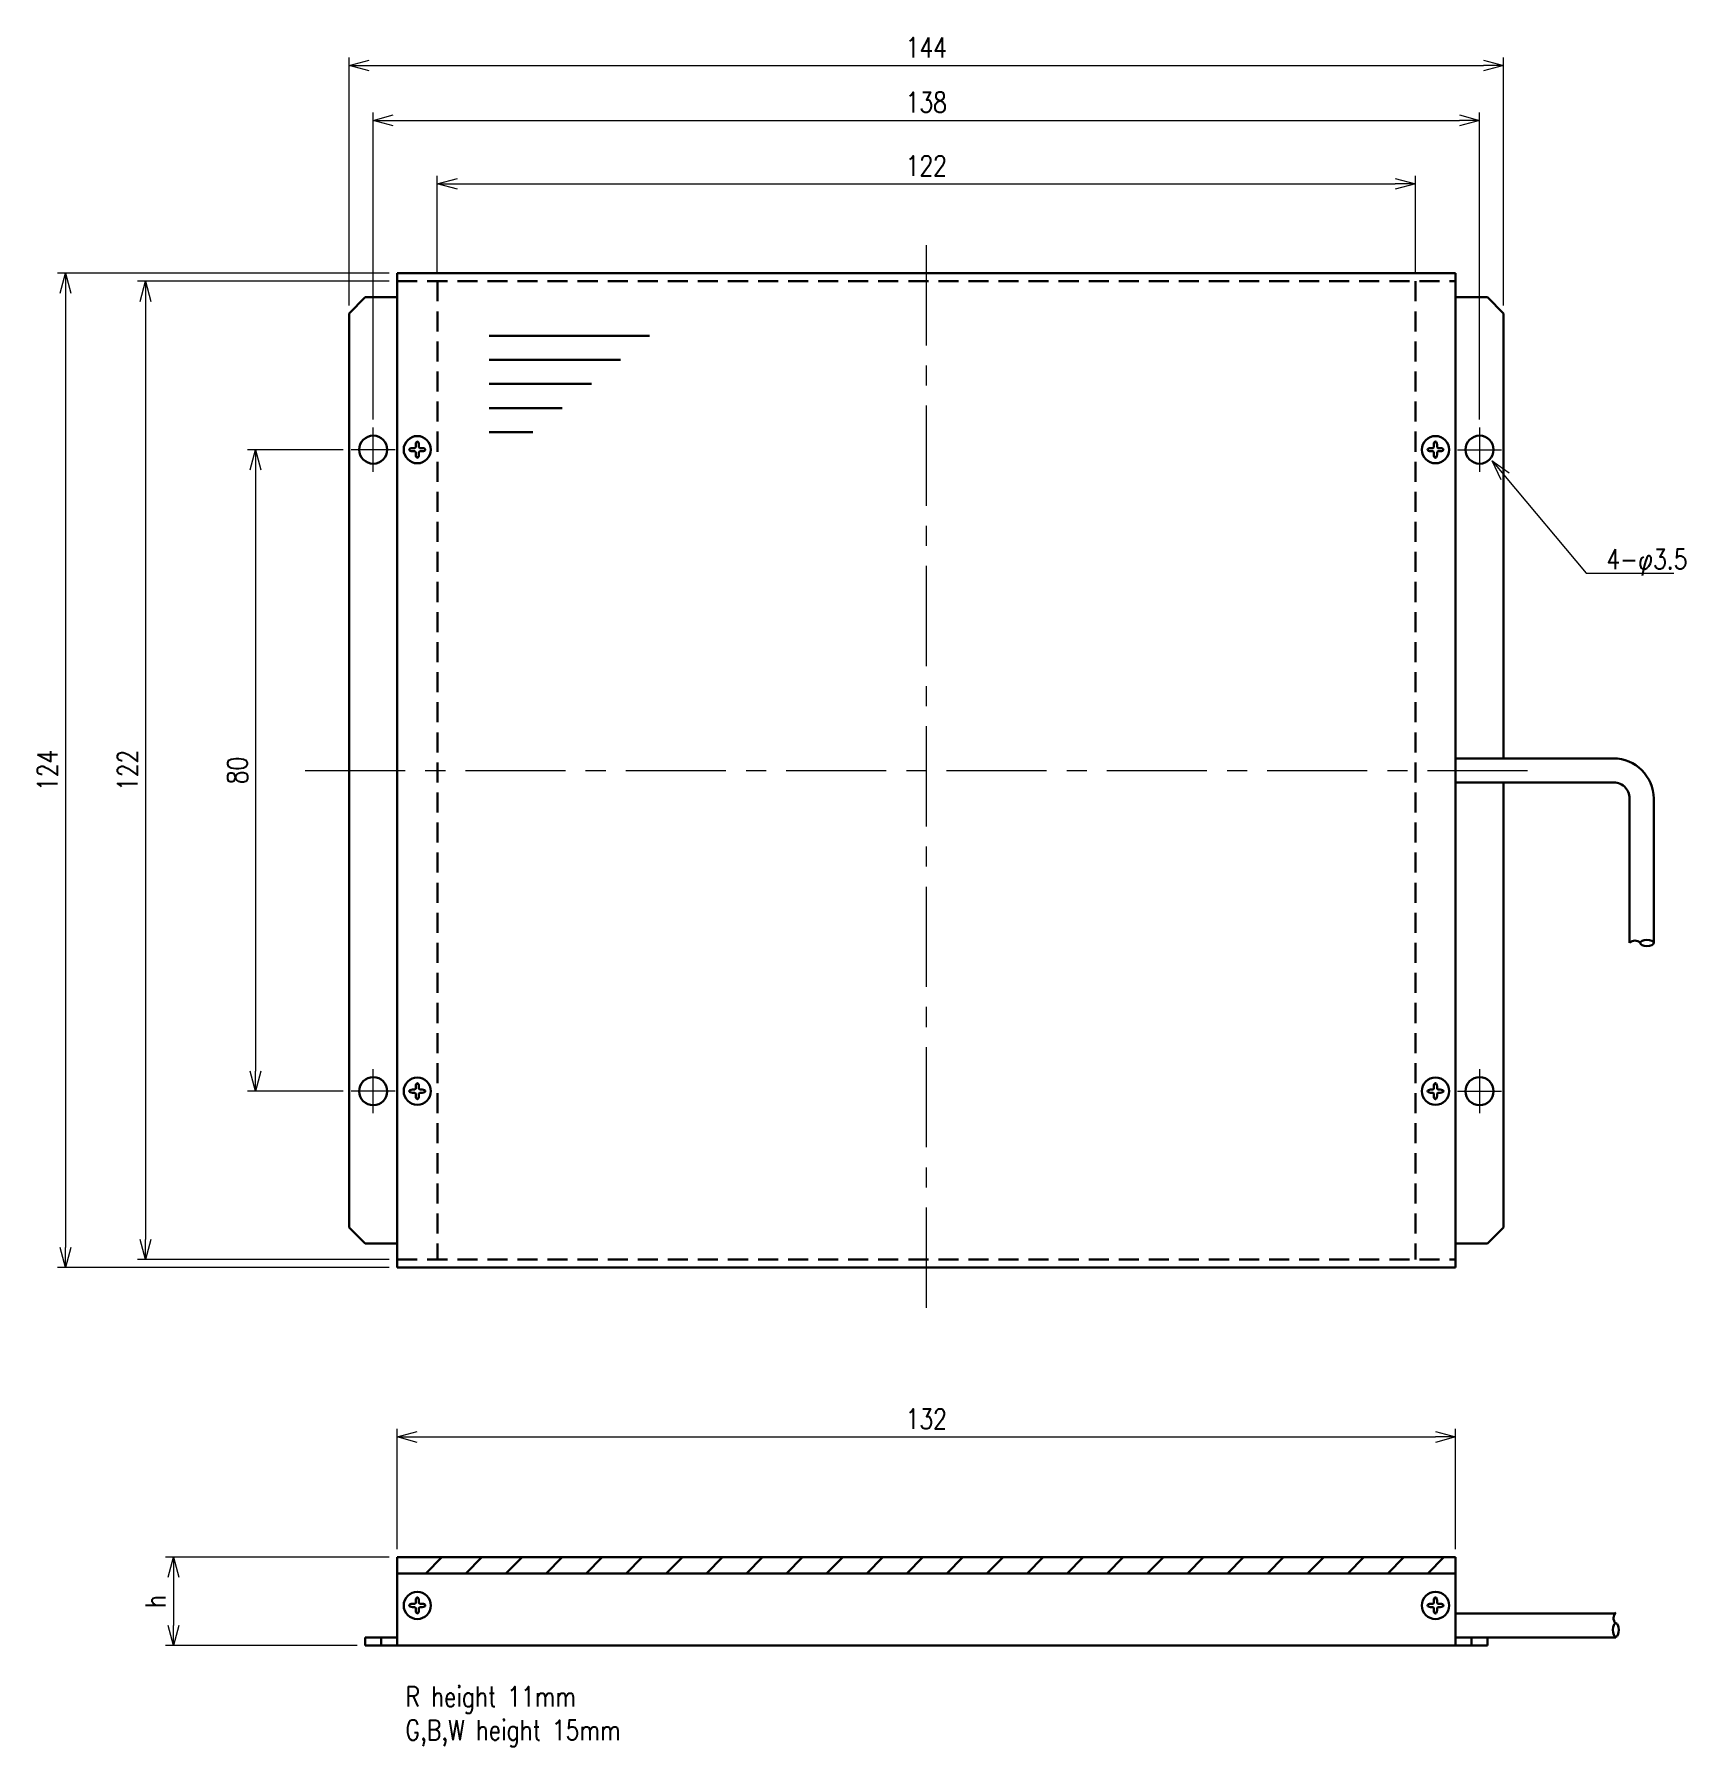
# Model space of a CAD drawing. Header units: millimetres. Extents: x 97 to 303, y 42 to 256.
import ezdxf
from ezdxf import colors
from ezdxf.entities.mleader import LeaderData, LeaderLine
from ezdxf.math import Vec2, Vec3

# ---------------------------------------------------------------- set-up
doc = ezdxf.new("R2010")
doc.units = ezdxf.units.MM
doc.linetypes.add('CENTER', pattern=[2, 1.25, -0.25, 0.25, -0.25])
doc.linetypes.add('HIDDEN', pattern=[0.375, 0.25, -0.125])
doc.layers.get('0').update_dxf_attribs({"lineweight": 30})
doc.layers.get('Defpoints').update_dxf_attribs({"lineweight": 9})
doc.layers.add('2KD_寸法１', color=7, linetype='Continuous', lineweight=15)
doc.layers.add('2KD_寸法１ @ 1', color=7, linetype='Continuous', lineweight=15)
doc.styles.get("Standard").update_dxf_attribs({"font": 'simplex.shx', "width": 0.8, "bigfont": 'extfont.shx'})
doc.dimstyles.new('KD-STD', dxfattribs={"dimscale": 0, "dimtxt": 2.5, "dimasz": 2.5, "dimexe": 1, "dimexo": 1, "dimgap": 1, "dimtad": 1, "dimdsep": 46, "dimtxsty": 'Standard', "dimblk": 'OPEN30', "dimcen": 0, "dimadec": 0, "dimazin": 0, "dimtfac": 1, "dimtmove": 0, "dimatfit": 3, "dimldrblk": 'OPEN30', "dimfxl": 1, "dimtolj": 1, "dimtzin": 0, "dimlwd": 15, "dimlwe": 15, "dimarcsym": 0})

# ---------------------------------------------------------------- blocks, each defined once
blk = doc.blocks.new('_Open30')
at = {"lineweight": -2}
for p, q in [((-1, 0.268), (0, 0)), ((0, 0), (-1, -0.268)), ((0, 0), (-1, 0))]:
    blk.add_line(p, q, dxfattribs=at)
blk = doc.blocks.new('*D35')
at = {"layer": '2KD_寸法１', "color": 0, "lineweight": 15}
for p, q in [((141.11, 224.82), (109.72, 224.82)), ((110.72, 222.32), (110.72, 105.32)), ((141.11, 102.82), (109.72, 102.82))]:
    blk.add_line(p, q, dxfattribs=at)
at = {"layer": 'Defpoints', "color": 0}
for p in [(142.11, 224.82), (110.72, 102.82), (142.11, 102.82)]:
    blk.add_point(p, dxfattribs=at)
at = {"layer": '2KD_寸法１', "color": 0, "lineweight": 15, "xscale": 2.5, "yscale": 2.5, "zscale": 2.5}
for p, rotation in [((110.72, 224.82), 90), ((110.72, 102.82), 270)]:
    blk.add_blockref('_Open30', p, dxfattribs=dict(at, rotation=rotation))
at = {"layer": '2KD_寸法１', "color": 0, "insert": (108.47, 163.82), "char_height": 2.5, "attachment_point": 5, "rotation": 90}
blk.add_mtext('\\A1;122', dxfattribs=at)
blk = doc.blocks.new('*D36')
at = {"layer": '2KD_寸法１', "color": 0, "lineweight": 15}
for p, q in [((141.11, 225.82), (99.72, 225.82)), ((100.72, 223.32), (100.72, 104.32)), ((141.11, 101.82), (99.72, 101.82))]:
    blk.add_line(p, q, dxfattribs=at)
at = {"layer": 'Defpoints', "color": 0}
for p in [(142.11, 225.82), (100.72, 101.82), (142.11, 101.82)]:
    blk.add_point(p, dxfattribs=at)
at = {"layer": '2KD_寸法１', "color": 0, "lineweight": 15, "xscale": 2.5, "yscale": 2.5, "zscale": 2.5}
for p, rotation in [((100.72, 225.82), 90), ((100.72, 101.82), 270)]:
    blk.add_blockref('_Open30', p, dxfattribs=dict(at, rotation=rotation))
at = {"layer": '2KD_寸法１', "color": 0, "insert": (98.47, 163.82), "char_height": 2.5, "attachment_point": 5, "rotation": 90}
blk.add_mtext('\\A1;124', dxfattribs=at)
blk = doc.blocks.new('*D29')
at = {"layer": '2KD_寸法１', "color": 0, "lineweight": 15}
for p, q in [((142.11, 66.7), (142.11, 81.7)), ((274.11, 66.7), (274.11, 81.7)), ((144.61, 80.7), (271.61, 80.7))]:
    blk.add_line(p, q, dxfattribs=at)
at = {"layer": 'Defpoints', "color": 0}
for p in [(274.11, 80.7), (142.11, 65.7), (274.11, 65.7)]:
    blk.add_point(p, dxfattribs=at)
at = {"layer": '2KD_寸法１', "color": 0, "lineweight": 15, "xscale": 2.5, "yscale": 2.5, "zscale": 2.5, "rotation": 180}
blk.add_blockref('_Open30', (142.11, 80.7), dxfattribs=at)
at = {"layer": '2KD_寸法１', "color": 0, "lineweight": 15, "xscale": 2.5, "yscale": 2.5, "zscale": 2.5}
blk.add_blockref('_Open30', (274.11, 80.7), dxfattribs=at)
at = {"layer": '2KD_寸法１', "color": 0, "insert": (208.11, 82.95), "char_height": 2.5, "attachment_point": 5}
blk.add_mtext('\\A1;132', dxfattribs=at)
blk = doc.blocks.new('*D30')
at = {"layer": '2KD_寸法１', "color": 0, "lineweight": 15}
for p, q in [((141.11, 65.7), (113.21, 65.7)), ((114.21, 63.2), (114.21, 57.2)), ((137.11, 54.7), (113.21, 54.7))]:
    blk.add_line(p, q, dxfattribs=at)
at = {"layer": 'Defpoints', "color": 0}
for p in [(142.11, 65.7), (114.21, 54.7), (138.11, 54.7)]:
    blk.add_point(p, dxfattribs=at)
at = {"layer": '2KD_寸法１', "color": 0, "lineweight": 15, "xscale": 2.5, "yscale": 2.5, "zscale": 2.5}
for p, rotation in [((114.21, 65.7), 90), ((114.21, 54.7), 270)]:
    blk.add_blockref('_Open30', p, dxfattribs=dict(at, rotation=rotation))
at = {"layer": '2KD_寸法１', "color": 0, "insert": (111.96, 60.2), "char_height": 2.5, "attachment_point": 5, "rotation": 90}
blk.add_mtext('\\A1;h', dxfattribs=at)
blk = doc.blocks.new('*D31')
at = {"layer": '2KD_寸法１', "color": 0, "lineweight": 15}
for p, q in [((135.36, 203.82), (123.42, 203.82)), ((124.42, 201.32), (124.42, 126.32)), ((135.36, 123.82), (123.42, 123.82))]:
    blk.add_line(p, q, dxfattribs=at)
at = {"layer": 'Defpoints', "color": 0}
for p in [(136.36, 203.82), (124.42, 123.82), (136.36, 123.82)]:
    blk.add_point(p, dxfattribs=at)
at = {"layer": '2KD_寸法１', "color": 0, "lineweight": 15, "xscale": 2.5, "yscale": 2.5, "zscale": 2.5}
for p, rotation in [((124.42, 203.82), 90), ((124.42, 123.82), 270)]:
    blk.add_blockref('_Open30', p, dxfattribs=dict(at, rotation=rotation))
at = {"layer": '2KD_寸法１', "color": 0, "insert": (122.17, 163.82), "char_height": 2.5, "attachment_point": 5, "rotation": 90}
blk.add_mtext('\\A1;80', dxfattribs=at)
blk = doc.blocks.new('*D32')
at = {"layer": '2KD_寸法１', "color": 0, "lineweight": 15}
for p, q in [((147.11, 225.82), (147.11, 237.98)), ((269.11, 225.82), (269.11, 237.98)), ((149.61, 236.98), (266.61, 236.98))]:
    blk.add_line(p, q, dxfattribs=at)
at = {"layer": 'Defpoints', "color": 0}
for p in [(269.11, 236.98), (147.11, 224.82), (269.11, 224.82)]:
    blk.add_point(p, dxfattribs=at)
at = {"layer": '2KD_寸法１', "color": 0, "lineweight": 15, "xscale": 2.5, "yscale": 2.5, "zscale": 2.5, "rotation": 180}
blk.add_blockref('_Open30', (147.11, 236.98), dxfattribs=at)
at = {"layer": '2KD_寸法１', "color": 0, "lineweight": 15, "xscale": 2.5, "yscale": 2.5, "zscale": 2.5}
blk.add_blockref('_Open30', (269.11, 236.98), dxfattribs=at)
at = {"layer": '2KD_寸法１', "color": 0, "insert": (208.11, 239.23), "char_height": 2.5, "attachment_point": 5}
blk.add_mtext('\\A1;122', dxfattribs=at)
blk = doc.blocks.new('*D33')
at = {"layer": '2KD_寸法１', "color": 0, "lineweight": 15}
for p, q in [((139.11, 207.57), (139.11, 245.89)), ((277.11, 207.57), (277.11, 245.89)), ((141.61, 244.89), (274.61, 244.89))]:
    blk.add_line(p, q, dxfattribs=at)
at = {"layer": 'Defpoints', "color": 0}
for p in [(277.11, 244.89), (139.11, 206.57), (277.11, 206.57)]:
    blk.add_point(p, dxfattribs=at)
at = {"layer": '2KD_寸法１', "color": 0, "lineweight": 15, "xscale": 2.5, "yscale": 2.5, "zscale": 2.5, "rotation": 180}
blk.add_blockref('_Open30', (139.11, 244.89), dxfattribs=at)
at = {"layer": '2KD_寸法１', "color": 0, "lineweight": 15, "xscale": 2.5, "yscale": 2.5, "zscale": 2.5}
blk.add_blockref('_Open30', (277.11, 244.89), dxfattribs=at)
at = {"layer": '2KD_寸法１', "color": 0, "insert": (208.11, 247.14), "char_height": 2.5, "attachment_point": 5}
blk.add_mtext('\\A1;138', dxfattribs=at)
blk = doc.blocks.new('*D34')
at = {"layer": '2KD_寸法１', "color": 0, "lineweight": 15}
for p, q in [((136.11, 221.82), (136.11, 252.74)), ((280.11, 221.82), (280.11, 252.74)), ((138.61, 251.74), (277.61, 251.74))]:
    blk.add_line(p, q, dxfattribs=at)
at = {"layer": 'Defpoints', "color": 0}
for p in [(280.11, 251.74), (136.11, 220.82), (280.11, 220.82)]:
    blk.add_point(p, dxfattribs=at)
at = {"layer": '2KD_寸法１', "color": 0, "lineweight": 15, "xscale": 2.5, "yscale": 2.5, "zscale": 2.5, "rotation": 180}
blk.add_blockref('_Open30', (136.11, 251.74), dxfattribs=at)
at = {"layer": '2KD_寸法１', "color": 0, "lineweight": 15, "xscale": 2.5, "yscale": 2.5, "zscale": 2.5}
blk.add_blockref('_Open30', (280.11, 251.74), dxfattribs=at)
at = {"layer": '2KD_寸法１', "color": 0, "insert": (208.11, 253.99), "char_height": 2.5, "attachment_point": 5}
blk.add_mtext('\\A1;144', dxfattribs=at)
blk = doc.blocks.new('A$C428F3AA5')
for p, q in [((4, 11), (136, 11)), ((4, 9), (4, 11)), ((7.56, 9), (9.56, 11)), ((12.56, 9), (14.56, 11)), ((17.56, 9), (19.56, 11)), ((22.56, 9), (24.56, 11)), ((27.56, 9), (29.56, 11)), ((32.56, 9), (34.56, 11)), ((37.56, 9), (39.56, 11)), ((42.56, 9), (44.56, 11)), ((47.56, 9), (49.56, 11)), ((52.56, 9), (54.56, 11)), ((57.56, 9), (59.56, 11)), ((62.56, 9), (64.56, 11)), ((67.56, 9), (69.56, 11)), ((72.56, 9), (74.56, 11)), ((77.56, 9), (79.56, 11)), ((82.56, 9), (84.56, 11)), ((87.56, 9), (89.56, 11)), ((92.56, 9), (94.56, 11)), ((97.56, 9), (99.56, 11)), ((102.56, 9), (104.56, 11)), ((107.56, 9), (109.56, 11)), ((112.56, 9), (114.56, 11)), ((117.56, 9), (119.56, 11)), ((122.56, 9), (124.56, 11)), ((127.56, 9), (129.56, 11)), ((132.56, 9), (134.56, 11)), ((136, 11), (136, 9)), ((4, 0), (4, 9)), ((4, 9), (136, 9)), ((136, 9), (136, 0)), ((6.2, 5.2), (5.9, 5.2)), ((6.2, 4.8), (5.9, 4.8)), ((6.2, 5.2), (6.3, 5.3)), ((6.3, 4.7), (6.2, 4.8)), ((6.3, 5.3), (6.3, 5.6)), ((6.3, 4.7), (6.3, 4.4)), ((6.7, 5.3), (6.7, 5.6)), ((6.7, 5.3), (6.8, 5.2)), ((6.8, 4.8), (6.7, 4.7)), ((6.7, 4.7), (6.7, 4.4)), ((6.8, 5.2), (7.1, 5.2)), ((6.8, 4.8), (7.1, 4.8)), ((133.2, 5.2), (132.9, 5.2)), ((133.2, 4.8), (132.9, 4.8)), ((133.2, 5.2), (133.3, 5.3)), ((133.3, 4.7), (133.2, 4.8)), ((133.3, 5.3), (133.3, 5.6)), ((133.3, 4.7), (133.3, 4.4)), ((133.7, 5.3), (133.7, 5.6)), ((133.7, 5.3), (133.8, 5.2)), ((133.8, 4.8), (133.7, 4.7)), ((133.7, 4.7), (133.7, 4.4)), ((133.8, 5.2), (134.1, 5.2)), ((133.8, 4.8), (134.1, 4.8)), ((136, 4), (156, 4)), ((0, 0), (0, 1)), ((0, 1), (4, 1)), ((2, 1), (2, 0)), ((136, 1), (156, 1)), ((138, 1), (138, 0)), ((140, 0), (140, 1)), ((0, 0), (4, 0)), ((136, 0), (4, 0)), ((140, 0), (136, 0))]:
    blk.add_line(p, q)
for centre in [(6.5, 5), (133.5, 5)]:
    blk.add_circle(centre, 1.7)
blk.add_arc((156.65, 3.42), 0.936, 133.6168, 223.318)
for centre, major_axis, ratio, start_param, end_param in [((5.9, 5), (-0.4, 0), 0.5, -1.570795, 1.570795), ((6.5, 5.6), (0, 0.4), 0.5, -1.570795, 1.570795), ((6.5, 4.4), (0, -0.4), 0.5, -1.570795, 1.570795), ((7.1, 5), (0.4, 0), 0.5, -1.570795, 1.570795), ((132.9, 5), (-0.4, 0), 0.5, -1.570795, 1.570795), ((133.5, 5.6), (0, 0.4), 0.5, -1.570795, 1.570795), ((133.5, 4.4), (0, -0.4), 0.5, -1.570795, 1.570795), ((134.1, 5), (0.4, 0), 0.5, -1.570795, 1.570795), ((156, 1.94), (0, -0.842), 0.448876, -3.141592653589792, 3.141592653589792)]:
    blk.add_ellipse(centre, major_axis=major_axis, ratio=ratio, start_param=start_param, end_param=end_param)
blk = doc.blocks.new('A$C50C030A1')
for p, q in [((-0.3, 0.2), (-0.6, 0.2)), ((-0.3, 0.2), (-0.2, 0.3)), ((-0.2, 0.3), (-0.2, 0.6)), ((0.2, 0.3), (0.2, 0.6)), ((0.2, 0.3), (0.3, 0.2)), ((0.3, 0.2), (0.6, 0.2)), ((-0.3, -0.2), (-0.6, -0.2)), ((-0.2, -0.3), (-0.3, -0.2)), ((-0.2, -0.3), (-0.2, -0.6)), ((0.3, -0.2), (0.2, -0.3)), ((0.2, -0.3), (0.2, -0.6)), ((0.3, -0.2), (0.6, -0.2))]:
    blk.add_line(p, q)
blk.add_circle((0, 0), 1.7)
for centre, major_axis in [((-0.6, 0), (-0.4, 0)), ((0, 0.6), (0, 0.4)), ((0.6, 0), (0.4, 0)), ((0, -0.6), (0, -0.4))]:
    blk.add_ellipse(centre, major_axis=major_axis, ratio=0.5, start_param=-1.570795, end_param=1.570795)
blk = doc.blocks.new('A$C47465EAC')
for p, q in [((6, 62), (6, -62)), ((138, 62), (6, 62)), ((138, -62), (138, 62)), ((2, 59), (0, 57)), ((2, 59), (6, 59)), ((138, 59), (142, 59)), ((142, 59), (144, 57)), ((0, -57), (0, 57)), ((144, 57), (144, 1.5)), ((17.48, 54.19), (37.48, 54.19)), ((17.48, 51.19), (33.85, 51.19)), ((17.48, 48.19), (30.21, 48.19)), ((17.48, 45.19), (26.57, 45.19)), ((17.48, 42.19), (22.93, 42.19)), ((138, 1.5), (157.69, 1.5)), ((138, -1.5), (157.92, -1.5)), ((144, -1.5), (144, -57)), ((159.72, -3.49), (159.72, -21.52)), ((162.72, -3.51), (162.72, -21.52)), ((2, -59), (0, -57)), ((142, -59), (144, -57)), ((6, -59), (2, -59)), ((142, -59), (138, -59)), ((6, -62), (138, -62))]:
    blk.add_line(p, q)
at = {"linetype": 'HIDDEN', "ltscale": 10}
for p, q in [((6, 61), (138, 61)), ((11, 61), (11, -61)), ((133, 61), (133, -61)), ((6, -61), (138, -61))]:
    blk.add_line(p, q, dxfattribs=at)
for centre in [(3, 40), (141, 40), (3, -40), (141, -40)]:
    blk.add_circle(centre, 1.75)
for centre, radius, start, end in [((157.67, -3.55), 5.05, 0.5081, 89.7622), ((157.72, -3.49), 2, 0, 95.6457), ((160.4, -22.16), 0.936, 46.682, 136.3832)]:
    blk.add_arc(centre, radius, start, end)
at = {"extrusion": (0, 0, -1)}
blk.add_ellipse((161.88, -21.52), major_axis=(-0.842, 0), ratio=0.448876, start_param=4.712389, end_param=10.995574, dxfattribs=at)
for p in [(8.5, 40), (135.5, 40), (8.5, -40), (135.5, -40)]:
    blk.add_blockref('A$C50C030A1', p)

msp = doc.modelspace()

# ---------------------------------------------------------------- linework, layer by layer
at = {"layer": '2KD_寸法１', "linetype": 'CENTER', "ltscale": 10}
for p, q in [((208.115, 96.824), (208.115, 230.824)), ((130.615, 163.824), (285.615, 163.824))]:
    msp.add_line(p, q, dxfattribs=at)
at = {"layer": '2KD_寸法１'}
for p, q in [((139.115, 201.074), (139.115, 206.574)), ((277.115, 206.574), (277.115, 201.074)), ((141.865, 203.824), (136.365, 203.824)), ((274.365, 203.824), (279.865, 203.824)), ((139.115, 121.074), (139.115, 126.574)), ((277.115, 126.574), (277.115, 121.074)), ((141.865, 123.824), (136.365, 123.824)), ((274.365, 123.824), (279.865, 123.824))]:
    msp.add_line(p, q, dxfattribs=at)

# ---------------------------------------------------------------- block references
for name, p in [('A$C47465EAC', (136.115, 163.824)), ('A$C428F3AA5', (138.115, 54.696))]:
    msp.add_blockref(name, p)

# ---------------------------------------------------------------- texts
at = {"layer": '2KD_寸法１ @ 1', "insert": (143.143, 49.572), "char_height": 2.5, "width": 63.01691, "attachment_point": 1}
msp.add_mtext('R height 11mm\\PG,B,W height 15mm', dxfattribs=at)

# ---------------------------------------------------------------- dimensions: what is measured, and where the dimension line sits
at = {"layer": '2KD_寸法１ @ 1'}
for base, p1, p2, picture, middle in [((280.115, 251.738), (136.115, 220.824), (280.115, 220.824), '*D34', (208.115, 251.738)), ((277.115, 244.892), (139.115, 206.574), (277.115, 206.574), '*D33', (208.115, 244.892)), ((269.115, 236.976), (147.115, 224.824), (269.115, 224.824), '*D32', (208.115, 236.976))]:
    dim = msp.add_linear_dim(base=base, p1=p1, p2=p2, dimstyle='KD-STD', override={"dimscale": 1, "dimtix": 0, "dimtofl": 1, "dimtmove": 0, "dimatfit": 3}, dxfattribs=at)
    dim.commit()
    dim.dimension.update_dxf_attribs({"geometry": picture, "text_midpoint": middle, "dimtype": 128})
for base, p1, p2, picture, middle in [((100.723, 101.824), (142.115, 225.824), (142.115, 101.824), '*D36', (100.723, 163.824)), ((110.723, 102.824), (142.115, 224.824), (142.115, 102.824), '*D35', (110.723, 163.824)), ((124.419, 123.824), (136.365, 203.824), (136.365, 123.824), '*D31', (124.419, 163.824))]:
    dim = msp.add_linear_dim(base=base, p1=p1, p2=p2, angle=90, dimstyle='KD-STD', override={"dimscale": 1, "dimtix": 0, "dimtofl": 1, "dimtmove": 0, "dimatfit": 3}, dxfattribs=at)
    dim.commit()
    dim.dimension.update_dxf_attribs({"geometry": picture, "text_midpoint": middle, "dimtype": 128})
dim = msp.add_linear_dim(base=(274.115, 80.696), p1=(142.115, 65.696), p2=(274.115, 65.696), dimstyle='KD-STD', override={"dimscale": 1, "dimtix": 0, "dimtofl": 1, "dimtmove": 0, "dimatfit": 3}, dxfattribs=at)
dim.commit()
dim.dimension.update_dxf_attribs({"geometry": '*D29', "text_midpoint": (208.115, 82.946)})
dim = msp.add_linear_dim(base=(114.212, 54.696), p1=(142.115, 65.696), p2=(138.115, 54.696), angle=90, text='h', dimstyle='KD-STD', override={"dimscale": 1, "dimtix": 0, "dimtofl": 1, "dimtmove": 0, "dimatfit": 3}, dxfattribs=at)
dim.commit()
dim.dimension.update_dxf_attribs({"geometry": '*D30', "text_midpoint": (114.212, 60.196), "dimtype": 128})

# ---------------------------------------------------------------- leaders
ml = msp.add_multileader_mtext('Standard', dxfattribs=at)
ml.set_content('4-φ3.5', color=256)
ml.set_leader_properties(lineweight=15)
ml.set_arrow_properties(name='OPEN30')
ml.build(insert=Vec2(0, 0))
ml.multileader.update_dxf_attribs({"text_left_attachment_type": 6, "text_right_attachment_type": 6, "dogleg_length": 1.5, "arrow_head_size": 2.5})
ctx = ml.context
ctx.base_point, ctx.char_height, ctx.arrow_head_size, ctx.landing_gap_size, ctx.plane_origin = Vec3(291.934, 188.426), 2.5, 2.5, 1, Vec3(278.7, 202.414)
ctx.left_attachment, ctx.right_attachment = 6, 6
notes = []
notes.append((ctx, [(0, (1, 1, 0), (290.434, 188.426), (1, 0), 1.5, [(0, [(278.7, 202.414)], 0, [])])]))
ctx.mtext.insert, ctx.mtext.flow_direction = Vec3(292.934, 191.426), 5
for ctx, leaders in notes:
    for number, flags, end, landing, length, lines in leaders:
        leader = LeaderData()
        leader.index, (leader.has_last_leader_line, leader.has_dogleg_vector, leader.attachment_direction) = number, flags
        leader.last_leader_point, leader.dogleg_vector, leader.dogleg_length = Vec3(end), Vec3(landing), length
        for number, points, colour, breaks in lines:
            line = LeaderLine()
            line.index, line.vertices, line.color, line.breaks = number, Vec3.list(points), colors.encode_raw_color(colour), breaks
            leader.lines.append(line)
        ctx.leaders.append(leader)

doc.saveas('drawing.dxf')
